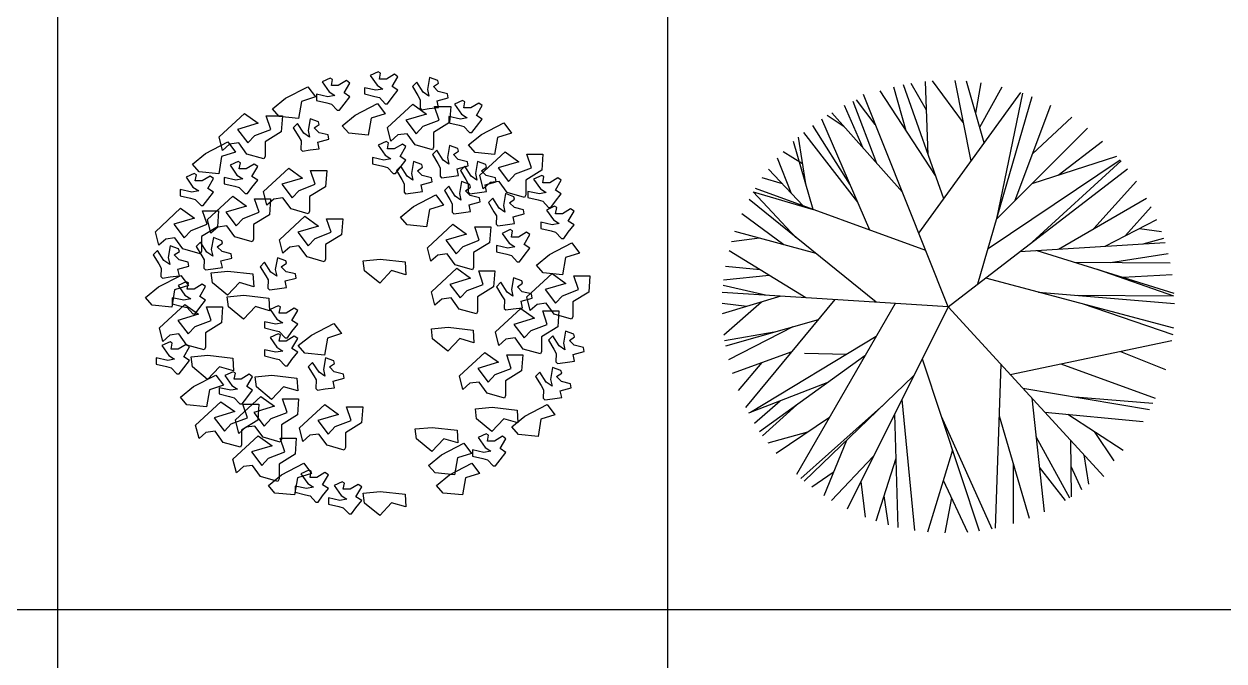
# Model space of a CAD drawing. Header units: millimetres. Extents: x -4017 to 59953, y -688 to 66564.
# Drawn here: x 28710 to 32919, y 18640 to 20873 of the extents above; entities that cross this region are included whole.
import ezdxf

# ---------------------------------------------------------------- set-up
doc = ezdxf.new("R2010")
doc.units = ezdxf.units.MM
doc.layers.add('www.cad-blocks.net', color=7, linetype='Continuous')

# ---------------------------------------------------------------- blocks, each defined once
blk = doc.blocks.new('A$C516926BB')
for p, q in [((31.2861, 38.5194), (31.2861, 0)), ((33.426, 38.5194), (33.426, 0)), ((0, 9.4442), (62.4121, 9.4442))]:
    blk.add_line(p, q)
blk = doc.blocks.new('A$C13DA369C')
for p, q in [((0.6477, 1.5332), (0.6194, 1.5202)), ((0.6194, 1.5202), (0.6436, 1.4857)), ((0.6557, 1.5289), (0.6477, 1.5332)), ((0.6516, 1.5073), (0.6557, 1.5289)), ((0.7042, 1.5246), (0.6759, 1.5073)), ((0.696, 1.4813), (0.7162, 1.516)), ((0.7162, 1.516), (0.7042, 1.5246)), ((0.8162, 1.5557), (0.788, 1.5427)), ((0.788, 1.5427), (0.8122, 1.5082)), ((0.8243, 1.5513), (0.8162, 1.5557)), ((0.8202, 1.5298), (0.8243, 1.5513)), ((0.8445, 1.5298), (0.8202, 1.5298)), ((0.8727, 1.5471), (0.8445, 1.5298)), ((0.8646, 1.5038), (0.8848, 1.5384)), ((0.8848, 1.5384), (0.8727, 1.5471)), ((0.951, 1.5194), (0.9357, 1.5041)), ((0.9733, 1.4847), (0.951, 1.5194)), ((0.9958, 1.5357), (0.9885, 1.4941)), ((1.025, 1.5249), (0.9958, 1.5357)), ((1.0095, 1.5037), (1.0276, 1.5161)), ((1.0276, 1.5161), (1.025, 1.5249)), ((0.4906, 1.4626), (0.5688, 1.503)), ((0.5688, 1.503), (0.5957, 1.4674)), ((0.6395, 1.4683), (0.5992, 1.4771)), ((0.5992, 1.4771), (0.5992, 1.4554)), ((0.6436, 1.4857), (0.6638, 1.4727)), ((0.6759, 1.5073), (0.6516, 1.5073)), ((0.7162, 1.4683), (0.696, 1.4813)), ((0.8081, 1.4908), (0.7678, 1.4995)), ((0.7678, 1.4995), (0.7678, 1.4779)), ((0.7678, 1.4779), (0.8041, 1.4693)), ((0.8323, 1.4952), (0.8081, 1.4908)), ((0.8122, 1.5082), (0.8323, 1.4952)), ((0.8848, 1.4908), (0.8646, 1.5038)), ((0.8646, 1.4649), (0.8848, 1.4908)), ((0.9357, 1.5041), (0.9553, 1.4723)), ((0.9936, 1.4707), (0.9733, 1.4847)), ((0.9885, 1.4941), (0.9936, 1.4707)), ((1.0266, 1.4866), (1.0095, 1.5037)), ((1.0588, 1.4788), (1.0266, 1.4866)), ((1.0612, 1.4642), (1.0588, 1.4788)), ((0.4448, 1.4254), (0.4906, 1.4626)), ((0.5467, 1.4518), (0.5364, 1.3916)), ((0.5957, 1.4674), (0.5467, 1.4518)), ((0.5992, 1.4554), (0.6355, 1.4468)), ((0.6355, 1.4468), (0.6516, 1.4424)), ((0.6638, 1.4727), (0.6395, 1.4683)), ((0.6516, 1.4424), (0.6718, 1.4208)), ((0.6799, 1.4208), (0.696, 1.4424)), ((0.696, 1.4424), (0.7162, 1.4683)), ((0.735, 1.404), (0.8133, 1.4443)), ((0.8041, 1.4693), (0.8202, 1.4649)), ((0.8133, 1.4443), (0.8402, 1.4088)), ((0.8202, 1.4649), (0.8404, 1.4433)), ((0.8404, 1.4433), (0.8485, 1.4433)), ((0.8485, 1.4433), (0.8646, 1.4649)), ((0.8485, 1.3601), (0.9373, 1.4422)), ((0.9373, 1.4422), (0.9856, 1.4076)), ((0.9553, 1.4723), (0.9636, 1.4578)), ((0.9636, 1.4578), (0.9626, 1.4283)), ((1.0139, 1.4336), (1.0704, 1.4336)), ((1.0301, 1.386), (1.0139, 1.4336)), ((1.0225, 1.454), (1.0612, 1.4642)), ((1.0275, 1.4305), (1.0225, 1.454)), ((1.0704, 1.4336), (1.0664, 1.3773)), ((1.1121, 1.4546), (1.0839, 1.4416)), ((1.0839, 1.4416), (1.1081, 1.4071)), ((1.1202, 1.4503), (1.1121, 1.4546)), ((1.1161, 1.4287), (1.1202, 1.4503)), ((1.1687, 1.446), (1.1404, 1.4287)), ((1.1605, 1.4027), (1.1807, 1.4374)), ((1.1807, 1.4374), (1.1687, 1.446)), ((0.2579, 1.3277), (0.3467, 1.4098)), ((0.3467, 1.4098), (0.3951, 1.3752)), ((0.4233, 1.4012), (0.4798, 1.4012)), ((0.4395, 1.3536), (0.4233, 1.4012)), ((0.468, 1.3986), (0.4448, 1.4254)), ((0.5364, 1.3916), (0.468, 1.3986)), ((0.4798, 1.4012), (0.4758, 1.3449)), ((0.5775, 1.391), (0.5702, 1.3494)), ((0.6067, 1.3802), (0.5775, 1.391)), ((0.6718, 1.4208), (0.6799, 1.4208)), ((0.6892, 1.3667), (0.735, 1.404)), ((0.7912, 1.3932), (0.7809, 1.333)), ((0.8402, 1.4088), (0.7912, 1.3932)), ((0.9856, 1.4076), (0.913, 1.386)), ((0.9626, 1.4283), (0.9682, 1.4226)), ((0.9682, 1.4226), (0.9949, 1.4265)), ((0.9949, 1.4265), (1.0275, 1.4305)), ((1.104, 1.3897), (1.0637, 1.3985)), ((1.0637, 1.3985), (1.0637, 1.3768)), ((1.1283, 1.3941), (1.104, 1.3897)), ((1.1081, 1.4071), (1.1283, 1.3941)), ((1.1404, 1.4287), (1.1161, 1.4287)), ((1.1807, 1.3897), (1.1605, 1.4027)), ((1.1605, 1.3638), (1.1807, 1.3897)), ((0.3951, 1.3752), (0.3224, 1.3536)), ((0.3224, 1.3536), (0.3587, 1.306)), ((0.383, 1.332), (0.4395, 1.3536)), ((0.5327, 1.3747), (0.5174, 1.3594)), ((0.5174, 1.3594), (0.537, 1.3276)), ((0.555, 1.34), (0.5327, 1.3747)), ((0.5702, 1.3494), (0.5753, 1.326)), ((0.5912, 1.359), (0.6093, 1.3714)), ((0.6083, 1.3419), (0.5912, 1.359)), ((0.6093, 1.3714), (0.6067, 1.3802)), ((0.7124, 1.34), (0.6892, 1.3667)), ((0.8606, 1.3125), (0.8485, 1.3601)), ((0.913, 1.386), (0.9493, 1.3384)), ((0.9493, 1.3384), (0.9736, 1.3644)), ((0.9736, 1.3644), (1.0301, 1.386)), ((1.0664, 1.3773), (1.0099, 1.3428)), ((1.0637, 1.3768), (1.1, 1.3682)), ((1.1, 1.3682), (1.1161, 1.3638)), ((1.1161, 1.3638), (1.1363, 1.3422)), ((1.1444, 1.3422), (1.1605, 1.3638)), ((1.1785, 1.3362), (1.2567, 1.3766)), ((1.2567, 1.3766), (1.2836, 1.341)), ((0.2106, 1.2692), (0.2889, 1.3096)), ((0.27, 1.2801), (0.2579, 1.3277)), ((0.2889, 1.3096), (0.3158, 1.274)), ((0.3265, 1.306), (0.2942, 1.3018)), ((0.3548, 1.2671), (0.3265, 1.306)), ((0.3587, 1.306), (0.383, 1.332)), ((0.4758, 1.3449), (0.4193, 1.3104)), ((0.4193, 1.3104), (0.4193, 1.2585)), ((0.537, 1.3276), (0.5453, 1.3131)), ((0.5453, 1.3131), (0.5443, 1.2836)), ((0.5753, 1.326), (0.555, 1.34)), ((0.6042, 1.3093), (0.6429, 1.3195)), ((0.6093, 1.2858), (0.6042, 1.3093)), ((0.6405, 1.3341), (0.6083, 1.3419)), ((0.6429, 1.3195), (0.6405, 1.3341)), ((0.7809, 1.333), (0.7124, 1.34)), ((0.8441, 1.3111), (0.8158, 1.2981)), ((0.8521, 1.3067), (0.8441, 1.3111)), ((0.848, 1.2852), (0.8521, 1.3067)), ((0.8848, 1.3342), (0.8606, 1.3125)), ((0.9171, 1.3384), (0.8848, 1.3342)), ((0.9454, 1.2995), (0.9171, 1.3384)), ((1.0099, 1.3428), (1.0099, 1.2909)), ((1.1327, 1.299), (1.1785, 1.3362)), ((1.1363, 1.3422), (1.1444, 1.3422)), ((1.2346, 1.3255), (1.2243, 1.2653)), ((1.2836, 1.341), (1.2346, 1.3255)), ((0.1648, 1.232), (0.2106, 1.2692)), ((0.3158, 1.274), (0.2667, 1.2585)), ((0.2942, 1.3018), (0.27, 1.2801)), ((0.4152, 1.2499), (0.3548, 1.2671)), ((0.5443, 1.2836), (0.55, 1.2779)), ((0.55, 1.2779), (0.5767, 1.2818)), ((0.5767, 1.2818), (0.6093, 1.2858)), ((0.8158, 1.2981), (0.84, 1.2635)), ((0.84, 1.2635), (0.8602, 1.2505)), ((0.8723, 1.2852), (0.848, 1.2852)), ((0.9006, 1.3024), (0.8723, 1.2852)), ((0.8924, 1.2592), (0.9126, 1.2938)), ((0.9126, 1.2938), (0.9006, 1.3024)), ((1.0058, 1.2823), (0.9454, 1.2995)), ((1.0099, 1.2909), (1.0058, 1.2823)), ((1.0212, 1.2808), (1.0059, 1.2655)), ((1.0059, 1.2655), (1.0255, 1.2337)), ((1.0435, 1.2461), (1.0212, 1.2808)), ((1.066, 1.297), (1.0587, 1.2555)), ((1.0952, 1.2862), (1.066, 1.297)), ((1.0797, 1.2651), (1.0978, 1.2774)), ((1.0968, 1.2479), (1.0797, 1.2651)), ((1.0978, 1.2774), (1.0952, 1.2862)), ((1.1559, 1.2722), (1.1327, 1.299)), ((1.2243, 1.2653), (1.1559, 1.2722)), ((1.1719, 1.1929), (1.2607, 1.2751)), ((1.2607, 1.2751), (1.309, 1.2404)), ((1.3373, 1.2664), (1.3938, 1.2664)), ((1.3535, 1.2188), (1.3373, 1.2664)), ((1.3938, 1.2664), (1.3898, 1.2102)), ((0.188, 1.2052), (0.1648, 1.232)), ((0.2667, 1.2585), (0.2564, 1.1983)), ((0.3246, 1.2409), (0.2964, 1.2279)), ((0.2964, 1.2279), (0.3206, 1.1933)), ((0.3327, 1.2365), (0.3246, 1.2409)), ((0.3286, 1.215), (0.3327, 1.2365)), ((0.3811, 1.2323), (0.3529, 1.215)), ((0.373, 1.189), (0.3932, 1.2236)), ((0.3932, 1.2236), (0.3811, 1.2323)), ((0.4193, 1.2585), (0.4152, 1.2499)), ((0.8359, 1.2462), (0.7956, 1.2549)), ((0.7956, 1.2549), (0.7956, 1.2333)), ((0.7956, 1.2333), (0.8319, 1.2246)), ((0.8319, 1.2246), (0.848, 1.2203)), ((0.8602, 1.2505), (0.8359, 1.2462)), ((0.8948, 1.2246), (0.8795, 1.2093)), ((0.9126, 1.2462), (0.8924, 1.2592)), ((0.8924, 1.2203), (0.9126, 1.2462)), ((0.9172, 1.1899), (0.8948, 1.2246)), ((0.9396, 1.2408), (0.9323, 1.1993)), ((0.9688, 1.2301), (0.9396, 1.2408)), ((0.9533, 1.2089), (0.9714, 1.2213)), ((0.9714, 1.2213), (0.9688, 1.2301)), ((1.0255, 1.2337), (1.0338, 1.2192)), ((1.0637, 1.232), (1.0435, 1.2461)), ((1.0587, 1.2555), (1.0637, 1.232)), ((1.0926, 1.2153), (1.1314, 1.2255)), ((1.129, 1.2402), (1.0968, 1.2479)), ((1.1195, 1.2246), (1.1042, 1.2093)), ((1.1418, 1.1899), (1.1195, 1.2246)), ((1.1314, 1.2255), (1.129, 1.2402)), ((1.1643, 1.2408), (1.1569, 1.1993)), ((1.1934, 1.2301), (1.1643, 1.2408)), ((1.1779, 1.2089), (1.196, 1.2213)), ((1.196, 1.2213), (1.1934, 1.2301)), ((1.309, 1.2404), (1.2364, 1.2188)), ((0.1702, 1.1988), (0.1419, 1.1858)), ((0.1419, 1.1858), (0.1661, 1.1512)), ((0.1783, 1.1944), (0.1702, 1.1988)), ((0.1742, 1.1729), (0.1783, 1.1944)), ((0.2564, 1.1983), (0.188, 1.2052)), ((0.2267, 1.1901), (0.1984, 1.1729)), ((0.2186, 1.1469), (0.2387, 1.1815)), ((0.2387, 1.1815), (0.2267, 1.1901)), ((0.3165, 1.176), (0.2762, 1.1847)), ((0.2762, 1.1847), (0.2762, 1.1631)), ((0.3407, 1.1803), (0.3165, 1.176)), ((0.3206, 1.1933), (0.3407, 1.1803)), ((0.3529, 1.215), (0.3286, 1.215)), ((0.3932, 1.176), (0.373, 1.189)), ((0.4133, 1.1354), (0.5021, 1.2176)), ((0.5504, 1.183), (0.4778, 1.1614)), ((0.5021, 1.2176), (0.5504, 1.183)), ((0.5949, 1.1614), (0.5787, 1.209)), ((0.5787, 1.209), (0.6352, 1.209)), ((0.6352, 1.209), (0.6312, 1.1527)), ((0.848, 1.2203), (0.8682, 1.1986)), ((0.8682, 1.1986), (0.8763, 1.1986)), ((0.8763, 1.1986), (0.8924, 1.2203)), ((0.8795, 1.2093), (0.8991, 1.1775)), ((0.9374, 1.1759), (0.9172, 1.1899)), ((0.9323, 1.1993), (0.9374, 1.1759)), ((0.9705, 1.1918), (0.9533, 1.2089)), ((1.0027, 1.184), (0.9705, 1.1918)), ((1.0051, 1.1694), (1.0027, 1.184)), ((1.0338, 1.2192), (1.0327, 1.1896)), ((1.0327, 1.1896), (1.0384, 1.1839)), ((1.0384, 1.1839), (1.0651, 1.1878)), ((1.0651, 1.1878), (1.0977, 1.1919)), ((1.0977, 1.1919), (1.0926, 1.2153)), ((1.1042, 1.2093), (1.1237, 1.1775)), ((1.162, 1.1759), (1.1418, 1.1899)), ((1.1569, 1.1993), (1.162, 1.1759)), ((1.184, 1.1454), (1.1719, 1.1929)), ((1.1951, 1.1918), (1.1779, 1.2089)), ((1.2273, 1.184), (1.1951, 1.1918)), ((1.2297, 1.1694), (1.2273, 1.184)), ((1.2364, 1.2188), (1.2727, 1.1713)), ((1.2727, 1.1713), (1.297, 1.1973)), ((1.297, 1.1973), (1.3535, 1.2188)), ((1.3898, 1.2102), (1.3333, 1.1756)), ((1.3893, 1.1926), (1.3611, 1.1796)), ((1.3611, 1.1796), (1.3853, 1.1451)), ((1.3974, 1.1882), (1.3893, 1.1926)), ((1.3933, 1.1667), (1.3974, 1.1882)), ((1.4458, 1.184), (1.4176, 1.1667)), ((1.4579, 1.1753), (1.4458, 1.184)), ((0.1218, 1.1426), (0.1218, 1.121)), ((0.1621, 1.1339), (0.1218, 1.1426)), ((0.1863, 1.1382), (0.1621, 1.1339)), ((0.1661, 1.1512), (0.1863, 1.1382)), ((0.1984, 1.1729), (0.1742, 1.1729)), ((0.2387, 1.1339), (0.2186, 1.1469)), ((0.2762, 1.1631), (0.3125, 1.1544)), ((0.3125, 1.1544), (0.3286, 1.1501)), ((0.3286, 1.1501), (0.3488, 1.1284)), ((0.3569, 1.1284), (0.373, 1.1501)), ((0.373, 1.1501), (0.3932, 1.176)), ((0.4778, 1.1614), (0.5141, 1.1138)), ((0.5141, 1.1138), (0.5384, 1.1398)), ((0.5384, 1.1398), (0.5949, 1.1614)), ((0.6312, 1.1527), (0.5747, 1.1182)), ((0.8991, 1.1775), (0.9074, 1.163)), ((0.9074, 1.163), (0.9064, 1.1335)), ((0.9663, 1.1592), (1.0051, 1.1694)), ((0.9714, 1.1357), (0.9663, 1.1592)), ((1.0633, 1.1544), (1.048, 1.1391)), ((1.048, 1.1391), (1.0676, 1.1073)), ((1.0856, 1.1197), (1.0633, 1.1544)), ((1.1081, 1.1707), (1.1008, 1.1291)), ((1.1373, 1.1599), (1.1081, 1.1707)), ((1.1218, 1.1387), (1.1399, 1.1511)), ((1.1389, 1.1216), (1.1218, 1.1387)), ((1.1237, 1.1775), (1.132, 1.163)), ((1.132, 1.163), (1.131, 1.1335)), ((1.1399, 1.1511), (1.1373, 1.1599)), ((1.2082, 1.167), (1.184, 1.1454)), ((1.1909, 1.1592), (1.2297, 1.1694)), ((1.196, 1.1357), (1.1909, 1.1592)), ((1.2405, 1.1713), (1.2082, 1.167)), ((1.2688, 1.1324), (1.2405, 1.1713)), ((1.3333, 1.1756), (1.3333, 1.1237)), ((1.3853, 1.1451), (1.4055, 1.1321)), ((1.4176, 1.1667), (1.3933, 1.1667)), ((1.4377, 1.1407), (1.4579, 1.1753)), ((1.4579, 1.1277), (1.4377, 1.1407)), ((0.1218, 1.121), (0.1581, 1.1123)), ((0.1581, 1.1123), (0.1742, 1.108)), ((0.1742, 1.108), (0.1944, 1.0863)), ((0.2024, 1.0863), (0.2186, 1.108)), ((0.2167, 1.0372), (0.3056, 1.1193)), ((0.2186, 1.108), (0.2387, 1.1339)), ((0.3056, 1.1193), (0.3539, 1.0847)), ((0.3488, 1.1284), (0.3569, 1.1284)), ((0.3822, 1.1107), (0.4387, 1.1107)), ((0.3984, 1.0631), (0.3822, 1.1107)), ((0.4254, 1.0879), (0.4133, 1.1354)), ((0.4496, 1.1095), (0.4254, 1.0879)), ((0.4387, 1.1107), (0.4347, 1.0544)), ((0.4819, 1.1138), (0.4496, 1.1095)), ((0.5102, 1.0749), (0.4819, 1.1138)), ((0.5747, 1.1182), (0.5747, 1.0663)), ((0.9064, 1.1335), (0.9121, 1.1278)), ((0.9121, 1.1278), (0.9388, 1.1317)), ((0.9388, 1.1317), (0.9714, 1.1357)), ((0.9398, 1.0835), (1.018, 1.1239)), ((1.018, 1.1239), (1.045, 1.0883)), ((1.0676, 1.1073), (1.0759, 1.0928)), ((1.1059, 1.1057), (1.0856, 1.1197)), ((1.1008, 1.1291), (1.1059, 1.1057)), ((1.131, 1.1335), (1.1367, 1.1278)), ((1.1348, 1.089), (1.1735, 1.0992)), ((1.1367, 1.1278), (1.1634, 1.1317)), ((1.1711, 1.1138), (1.1389, 1.1216)), ((1.1634, 1.1317), (1.196, 1.1357)), ((1.1735, 1.0992), (1.1711, 1.1138)), ((1.2177, 1.1123), (1.2024, 1.097)), ((1.2024, 1.097), (1.222, 1.0652)), ((1.24, 1.0776), (1.2177, 1.1123)), ((1.2625, 1.1285), (1.2552, 1.087)), ((1.2917, 1.1178), (1.2625, 1.1285)), ((1.3292, 1.1151), (1.2688, 1.1324)), ((1.2762, 1.0966), (1.2943, 1.109)), ((1.2934, 1.0795), (1.2762, 1.0966)), ((1.2943, 1.109), (1.2917, 1.1178)), ((1.3333, 1.1237), (1.3292, 1.1151)), ((1.3812, 1.1277), (1.3409, 1.1364)), ((1.3409, 1.1364), (1.3409, 1.1148)), ((1.3409, 1.1148), (1.3772, 1.1062)), ((1.3772, 1.1062), (1.3933, 1.1018)), ((1.4055, 1.1321), (1.3812, 1.1277)), ((1.3933, 1.1018), (1.4135, 1.0802)), ((1.4216, 1.0802), (1.4377, 1.1018)), ((1.4377, 1.1018), (1.4579, 1.1277)), ((0.0342, 0.9951), (0.123, 1.0772)), ((0.123, 1.0772), (0.1714, 1.0426)), ((0.1944, 1.0863), (0.2024, 1.0863)), ((0.1996, 1.0686), (0.2562, 1.0686)), ((0.2159, 1.021), (0.1996, 1.0686)), ((0.2562, 1.0686), (0.2522, 1.0123)), ((0.3539, 1.0847), (0.2813, 1.0631)), ((0.2813, 1.0631), (0.3176, 1.0155)), ((0.3419, 1.0415), (0.3984, 1.0631)), ((0.4347, 1.0544), (0.3782, 1.0199)), ((0.5706, 1.0576), (0.5102, 1.0749)), ((0.5747, 1.0663), (0.5706, 1.0576)), ((0.894, 1.0463), (0.9398, 1.0835)), ((0.9959, 1.0728), (0.9856, 1.0126)), ((1.045, 1.0883), (0.9959, 1.0728)), ((1.0759, 1.0928), (1.0749, 1.0633)), ((1.0749, 1.0633), (1.0806, 1.0576)), ((1.0806, 1.0576), (1.1073, 1.0615)), ((1.1073, 1.0615), (1.1398, 1.0655)), ((1.1398, 1.0655), (1.1348, 1.089)), ((1.222, 1.0652), (1.2303, 1.0507)), ((1.2603, 1.0635), (1.24, 1.0776)), ((1.2552, 1.087), (1.2603, 1.0635)), ((1.2892, 1.0469), (1.328, 1.0571)), ((1.3255, 1.0717), (1.2934, 1.0795)), ((1.328, 1.0571), (1.3255, 1.0717)), ((1.4343, 1.084), (1.406, 1.071)), ((1.406, 1.071), (1.4302, 1.0365)), ((1.4135, 1.0802), (1.4216, 1.0802)), ((1.4424, 1.0797), (1.4343, 1.084)), ((1.4383, 1.0581), (1.4424, 1.0797)), ((1.4625, 1.0581), (1.4383, 1.0581)), ((1.4908, 1.0754), (1.4625, 1.0581)), ((1.4826, 1.0321), (1.5028, 1.0668)), ((1.5028, 1.0668), (1.4908, 1.0754)), ((0.1714, 1.0426), (0.0988, 1.021)), ((0.0988, 1.021), (0.1351, 0.9734)), ((0.1594, 0.9994), (0.2159, 1.021)), ((0.2522, 1.0123), (0.1957, 0.9778)), ((0.2289, 0.9896), (0.2167, 1.0372)), ((0.253, 1.0113), (0.2289, 0.9896)), ((0.2854, 1.0155), (0.253, 1.0113)), ((0.3136, 0.9766), (0.2854, 1.0155)), ((0.3176, 1.0155), (0.3419, 1.0415)), ((0.3782, 1.0199), (0.3782, 0.968)), ((0.4694, 0.967), (0.5582, 1.0492)), ((0.6066, 1.0145), (0.534, 0.9929)), ((0.5582, 1.0492), (0.6066, 1.0145)), ((0.6349, 1.0405), (0.6914, 1.0405)), ((0.6511, 0.9929), (0.6349, 1.0405)), ((0.6914, 1.0405), (0.6874, 0.9843)), ((0.9172, 1.0195), (0.894, 1.0463)), ((0.9856, 1.0126), (0.9172, 1.0195)), ((0.9889, 0.9389), (1.0777, 1.0211)), ((1.0777, 1.0211), (1.126, 0.9864)), ((1.1543, 1.0124), (1.2108, 1.0124)), ((1.1705, 0.9648), (1.1543, 1.0124)), ((1.2108, 1.0124), (1.2068, 0.9562)), ((1.2303, 1.0507), (1.2293, 1.0211)), ((1.2293, 1.0211), (1.235, 1.0155)), ((1.235, 1.0155), (1.2617, 1.0194)), ((1.2617, 1.0194), (1.2943, 1.0234)), ((1.2943, 1.0234), (1.2892, 1.0469)), ((1.4261, 1.0191), (1.3859, 1.0279)), ((1.3859, 1.0279), (1.3859, 1.0062)), ((1.4504, 1.0235), (1.4261, 1.0191)), ((1.4302, 1.0365), (1.4504, 1.0235)), ((1.5028, 1.0191), (1.4826, 1.0321)), ((1.4826, 0.9932), (1.5028, 1.0191)), ((0.0464, 0.9475), (0.0342, 0.9951)), ((0.0705, 0.9692), (0.0464, 0.9475)), ((0.1029, 0.9734), (0.0705, 0.9692)), ((0.1311, 0.9345), (0.1029, 0.9734)), ((0.1351, 0.9734), (0.1594, 0.9994)), ((0.1957, 0.9778), (0.1957, 0.9259)), ((0.2377, 0.9741), (0.2304, 0.9326)), ((0.2669, 0.9633), (0.2377, 0.9741)), ((0.3741, 0.9594), (0.3136, 0.9766)), ((0.534, 0.9929), (0.5703, 0.9453)), ((0.5703, 0.9453), (0.5946, 0.9713)), ((0.5946, 0.9713), (0.6511, 0.9929)), ((0.6874, 0.9843), (0.6309, 0.9497)), ((1.126, 0.9864), (1.0534, 0.9648)), ((1.2793, 1.0022), (1.251, 0.9892)), ((1.251, 0.9892), (1.2752, 0.9547)), ((1.2873, 0.9979), (1.2793, 1.0022)), ((1.2832, 0.9763), (1.2873, 0.9979)), ((1.3075, 0.9763), (1.2832, 0.9763)), ((1.3358, 0.9936), (1.3075, 0.9763)), ((1.3276, 0.9503), (1.3478, 0.985)), ((1.3478, 0.985), (1.3358, 0.9936)), ((1.3859, 1.0062), (1.4222, 0.9976)), ((1.4222, 0.9976), (1.4383, 0.9932)), ((1.4383, 0.9932), (1.4585, 0.9716)), ((1.4585, 0.9716), (1.4665, 0.9716)), ((1.4665, 0.9716), (1.4826, 0.9932)), ((0.042, 0.9292), (0.0267, 0.9139)), ((0.0643, 0.8946), (0.042, 0.9292)), ((0.0868, 0.9455), (0.0795, 0.904)), ((0.116, 0.9347), (0.0868, 0.9455)), ((0.1186, 0.9259), (0.116, 0.9347)), ((0.1916, 0.9173), (0.1311, 0.9345)), ((0.1929, 0.9579), (0.1776, 0.9426)), ((0.1776, 0.9426), (0.1972, 0.9108)), ((0.2152, 0.9232), (0.1929, 0.9579)), ((0.2304, 0.9326), (0.2355, 0.9091)), ((0.2514, 0.9422), (0.2695, 0.9545)), ((0.2685, 0.925), (0.2514, 0.9422)), ((0.2695, 0.9545), (0.2669, 0.9633)), ((0.3782, 0.968), (0.3741, 0.9594)), ((0.4816, 0.9194), (0.4694, 0.967)), ((0.5057, 0.9411), (0.4816, 0.9194)), ((0.5381, 0.9453), (0.5057, 0.9411)), ((0.5663, 0.9064), (0.5381, 0.9453)), ((0.6309, 0.9497), (0.6309, 0.8978)), ((1.001, 0.8914), (0.9889, 0.9389)), ((1.0534, 0.9648), (1.0897, 0.9173)), ((1.0897, 0.9173), (1.114, 0.9433)), ((1.114, 0.9433), (1.1705, 0.9648)), ((1.2068, 0.9562), (1.1503, 0.9216)), ((1.2308, 0.9461), (1.2308, 0.9244)), ((1.2711, 0.9373), (1.2308, 0.9461)), ((1.2954, 0.9417), (1.2711, 0.9373)), ((1.2752, 0.9547), (1.2954, 0.9417)), ((1.3478, 0.9373), (1.3276, 0.9503)), ((1.3276, 0.9114), (1.3478, 0.9373)), ((1.4171, 0.9151), (1.4954, 0.9554)), ((1.4954, 0.9554), (1.5223, 0.9199)), ((0.0267, 0.9139), (0.0463, 0.8822)), ((0.0846, 0.8805), (0.0643, 0.8946)), ((0.0795, 0.904), (0.0846, 0.8805)), ((0.1005, 0.9136), (0.1186, 0.9259)), ((0.1176, 0.8964), (0.1005, 0.9136)), ((0.1498, 0.8887), (0.1176, 0.8964)), ((0.1522, 0.874), (0.1498, 0.8887)), ((0.1957, 0.9259), (0.1916, 0.9173)), ((0.1972, 0.9108), (0.2055, 0.8963)), ((0.2055, 0.8963), (0.2045, 0.8667)), ((0.2355, 0.9091), (0.2152, 0.9232)), ((0.2644, 0.8924), (0.3031, 0.9026)), ((0.2694, 0.869), (0.2644, 0.8924)), ((0.3007, 0.9173), (0.2685, 0.925)), ((0.3031, 0.9026), (0.3007, 0.9173)), ((0.4175, 0.8877), (0.4022, 0.8724)), ((0.4398, 0.853), (0.4175, 0.8877)), ((0.4623, 0.9039), (0.455, 0.8624)), ((0.4915, 0.8931), (0.4623, 0.9039)), ((0.476, 0.872), (0.4941, 0.8843)), ((0.4941, 0.8843), (0.4915, 0.8931)), ((0.6268, 0.8892), (0.5663, 0.9064)), ((0.6309, 0.8978), (0.6268, 0.8892)), ((0.7636, 0.8931), (0.8223, 0.8987)), ((0.768, 0.858), (0.7636, 0.8931)), ((0.8223, 0.8987), (0.9099, 0.8889)), ((0.9099, 0.8889), (0.9125, 0.8443)), ((1.0252, 0.913), (1.001, 0.8914)), ((1.0575, 0.9173), (1.0252, 0.913)), ((1.0857, 0.8784), (1.0575, 0.9173)), ((1.1503, 0.9216), (1.1503, 0.8697)), ((1.2308, 0.9244), (1.2671, 0.9158)), ((1.2671, 0.9158), (1.2832, 0.9114)), ((1.2832, 0.9114), (1.3034, 0.8898)), ((1.3034, 0.8898), (1.3115, 0.8898)), ((1.3115, 0.8898), (1.3276, 0.9114)), ((1.3713, 0.8778), (1.4171, 0.9151)), ((1.4732, 0.9043), (1.4629, 0.8441)), ((1.5223, 0.9199), (1.4732, 0.9043)), ((0.0463, 0.8822), (0.0546, 0.8677)), ((0.0546, 0.8677), (0.0536, 0.8381)), ((0.1135, 0.8638), (0.1522, 0.874)), ((0.1186, 0.8404), (0.1135, 0.8638)), ((0.2045, 0.8667), (0.2102, 0.861)), ((0.2102, 0.861), (0.2369, 0.8649)), ((0.2301, 0.851), (0.2889, 0.8566)), ((0.2346, 0.8158), (0.2301, 0.851)), ((0.2369, 0.8649), (0.2694, 0.869)), ((0.2889, 0.8566), (0.3764, 0.8468)), ((0.3764, 0.8468), (0.3791, 0.8022)), ((0.4022, 0.8724), (0.4218, 0.8406)), ((0.4601, 0.8389), (0.4398, 0.853)), ((0.455, 0.8624), (0.4601, 0.8389)), ((0.4931, 0.8548), (0.476, 0.872)), ((0.5253, 0.8471), (0.4931, 0.8548)), ((0.5277, 0.8325), (0.5253, 0.8471)), ((0.8211, 0.8142), (0.768, 0.858)), ((0.8631, 0.8586), (0.8211, 0.8142)), ((0.9125, 0.8443), (0.8631, 0.8586)), ((1.0029, 0.7845), (1.0917, 0.8666)), ((1.1462, 0.8611), (1.0857, 0.8784)), ((1.0917, 0.8666), (1.1401, 0.832)), ((1.1503, 0.8697), (1.1462, 0.8611)), ((1.1683, 0.858), (1.2248, 0.858)), ((1.1845, 0.8104), (1.1683, 0.858)), ((1.2248, 0.858), (1.2208, 0.8017)), ((1.3367, 0.7662), (1.4255, 0.8483)), ((1.3945, 0.8511), (1.3713, 0.8778)), ((1.4629, 0.8441), (1.3945, 0.8511)), ((1.4255, 0.8483), (1.4739, 0.8137)), ((0, 0.7641), (0.0458, 0.8013)), ((0.0458, 0.8013), (0.124, 0.8417)), ((0.0536, 0.8381), (0.0593, 0.8324)), ((0.0593, 0.8324), (0.086, 0.8363)), ((0.086, 0.8363), (0.1186, 0.8404)), ((0.151, 0.8061), (0.1019, 0.7906)), ((0.1421, 0.8197), (0.1139, 0.8067)), ((0.1139, 0.8067), (0.138, 0.7722)), ((0.124, 0.8417), (0.151, 0.8061)), ((0.1502, 0.8154), (0.1421, 0.8197)), ((0.1461, 0.7938), (0.1502, 0.8154)), ((0.1986, 0.8111), (0.1704, 0.7938)), ((0.1905, 0.7678), (0.2107, 0.8025)), ((0.2107, 0.8025), (0.1986, 0.8111)), ((0.2877, 0.7721), (0.2346, 0.8158)), ((0.3296, 0.8165), (0.2877, 0.7721)), ((0.3791, 0.8022), (0.3296, 0.8165)), ((0.4218, 0.8406), (0.4301, 0.8261)), ((0.4301, 0.8261), (0.4291, 0.7965)), ((0.489, 0.8222), (0.5277, 0.8325)), ((0.4941, 0.7988), (0.489, 0.8222)), ((1.1401, 0.832), (1.0675, 0.8104)), ((1.0675, 0.8104), (1.1038, 0.7628)), ((1.128, 0.7888), (1.1845, 0.8104)), ((1.2208, 0.8017), (1.1643, 0.7672)), ((1.2458, 0.8175), (1.2305, 0.8022)), ((1.2305, 0.8022), (1.2501, 0.7704)), ((1.2681, 0.7828), (1.2458, 0.8175)), ((1.2906, 0.8337), (1.2833, 0.7922)), ((1.3198, 0.8229), (1.2906, 0.8337)), ((1.3043, 0.8018), (1.3224, 0.8142)), ((1.3214, 0.7846), (1.3043, 0.8018)), ((1.3224, 0.8142), (1.3198, 0.8229)), ((1.4739, 0.8137), (1.4012, 0.7921)), ((1.5183, 0.7921), (1.5021, 0.8397)), ((1.5021, 0.8397), (1.5586, 0.8397)), ((1.5586, 0.8397), (1.5546, 0.7834)), ((0.0232, 0.7373), (0, 0.7641)), ((0.1019, 0.7906), (0.0916, 0.7304)), ((0.134, 0.7548), (0.0937, 0.7636)), ((0.0937, 0.7636), (0.0937, 0.7419)), ((0.1582, 0.7592), (0.134, 0.7548)), ((0.138, 0.7722), (0.1582, 0.7592)), ((0.1704, 0.7938), (0.1461, 0.7938)), ((0.2107, 0.7548), (0.1905, 0.7678)), ((0.2863, 0.7668), (0.345, 0.7723)), ((0.2907, 0.7316), (0.2863, 0.7668)), ((0.345, 0.7723), (0.4325, 0.7625)), ((0.4291, 0.7965), (0.4348, 0.7908)), ((0.4325, 0.7625), (0.4352, 0.718)), ((0.4348, 0.7908), (0.4615, 0.7947)), ((0.4615, 0.7947), (0.4941, 0.7988)), ((1.015, 0.7369), (1.0029, 0.7845)), ((1.0392, 0.7586), (1.015, 0.7369)), ((1.0715, 0.7628), (1.0392, 0.7586)), ((1.0998, 0.7239), (1.0715, 0.7628)), ((1.1038, 0.7628), (1.128, 0.7888)), ((1.1643, 0.7672), (1.1643, 0.7153)), ((1.2501, 0.7704), (1.2584, 0.7559)), ((1.2884, 0.7687), (1.2681, 0.7828)), ((1.2833, 0.7922), (1.2884, 0.7687)), ((1.3173, 0.752), (1.356, 0.7623)), ((1.3536, 0.7769), (1.3214, 0.7846)), ((1.3488, 0.7186), (1.3367, 0.7662)), ((1.356, 0.7623), (1.3536, 0.7769)), ((1.4012, 0.7921), (1.4376, 0.7445)), ((1.4376, 0.7445), (1.4618, 0.7705)), ((1.4618, 0.7705), (1.5183, 0.7921)), ((1.5546, 0.7834), (1.4981, 0.7489)), ((0.0916, 0.7304), (0.0232, 0.7373)), ((0.0483, 0.6581), (0.1371, 0.7403)), ((0.0937, 0.7419), (0.13, 0.7333)), ((0.13, 0.7333), (0.1461, 0.7289)), ((0.1371, 0.7403), (0.1854, 0.7057)), ((0.1461, 0.7289), (0.1663, 0.7073)), ((0.1744, 0.7073), (0.1905, 0.7289)), ((0.1905, 0.7289), (0.2107, 0.7548)), ((0.2137, 0.7317), (0.2702, 0.7317)), ((0.2299, 0.684), (0.2137, 0.7317)), ((0.2702, 0.7317), (0.2662, 0.6754)), ((0.3438, 0.6879), (0.2907, 0.7316)), ((0.3858, 0.7323), (0.3438, 0.6879)), ((0.4352, 0.718), (0.3858, 0.7323)), ((0.465, 0.7355), (0.4368, 0.7225)), ((0.4368, 0.7225), (0.4609, 0.688)), ((0.4731, 0.7311), (0.465, 0.7355)), ((0.469, 0.7096), (0.4731, 0.7311)), ((0.5215, 0.7269), (0.4933, 0.7096)), ((0.5134, 0.6836), (0.5336, 0.7182)), ((0.5336, 0.7182), (0.5215, 0.7269)), ((1.1603, 0.7067), (1.0998, 0.7239)), ((1.2275, 0.6441), (1.3163, 0.7263)), ((1.2584, 0.7559), (1.2574, 0.7263)), ((1.2574, 0.7263), (1.2631, 0.7206)), ((1.2631, 0.7206), (1.2898, 0.7245)), ((1.2898, 0.7245), (1.3224, 0.7286)), ((1.3163, 0.7263), (1.3647, 0.6916)), ((1.3224, 0.7286), (1.3173, 0.752)), ((1.373, 0.7403), (1.3488, 0.7186)), ((1.4053, 0.7445), (1.373, 0.7403)), ((1.3929, 0.7176), (1.4494, 0.7176)), ((1.4091, 0.67), (1.3929, 0.7176)), ((1.4336, 0.7056), (1.4053, 0.7445)), ((1.4494, 0.7176), (1.4455, 0.6614)), ((1.4981, 0.7489), (1.4981, 0.697)), ((0.1854, 0.7057), (0.1128, 0.684)), ((0.1128, 0.684), (0.1491, 0.6365)), ((0.1663, 0.7073), (0.1744, 0.7073)), ((0.1734, 0.6625), (0.2299, 0.684)), ((0.2662, 0.6754), (0.2097, 0.6409)), ((0.4569, 0.6706), (0.4166, 0.6793)), ((0.4166, 0.6793), (0.4166, 0.6577)), ((0.4811, 0.675), (0.4569, 0.6706)), ((0.4609, 0.688), (0.4811, 0.675)), ((0.4933, 0.7096), (0.469, 0.7096)), ((0.5336, 0.6706), (0.5134, 0.6836)), ((1.1643, 0.7153), (1.1603, 0.7067)), ((1.3647, 0.6916), (1.2921, 0.67)), ((1.4941, 0.6884), (1.4336, 0.7056)), ((1.4981, 0.697), (1.4941, 0.6884)), ((0.0604, 0.6106), (0.0483, 0.6581)), ((0.0846, 0.6322), (0.0604, 0.6106)), ((0.1169, 0.6365), (0.0846, 0.6322)), ((0.1451, 0.5976), (0.1169, 0.6365)), ((0.1491, 0.6365), (0.1734, 0.6625)), ((0.2097, 0.6409), (0.2097, 0.589)), ((0.4166, 0.6577), (0.4529, 0.6491)), ((0.465, 0.6372), (0.4368, 0.6242)), ((0.4529, 0.6491), (0.469, 0.6447)), ((0.4731, 0.6329), (0.465, 0.6372)), ((0.469, 0.6447), (0.4892, 0.6231)), ((0.469, 0.6113), (0.4731, 0.6329)), ((0.4972, 0.6231), (0.5134, 0.6447)), ((0.5134, 0.6447), (0.5336, 0.6706)), ((0.5357, 0.5956), (0.5814, 0.6328)), ((0.5814, 0.6328), (0.6597, 0.6732)), ((0.6866, 0.6376), (0.6376, 0.6221)), ((0.6597, 0.6732), (0.6866, 0.6376)), ((1.0023, 0.6545), (1.061, 0.66)), ((1.0067, 0.6193), (1.0023, 0.6545)), ((1.061, 0.66), (1.1485, 0.6502)), ((1.1485, 0.6502), (1.1512, 0.6057)), ((1.2396, 0.5966), (1.2275, 0.6441)), ((1.2921, 0.67), (1.3284, 0.6225)), ((1.3284, 0.6225), (1.3526, 0.6485)), ((1.3526, 0.6485), (1.4091, 0.67)), ((1.4455, 0.6614), (1.389, 0.6268)), ((1.4728, 0.646), (1.4654, 0.6045)), ((1.5019, 0.6352), (1.4728, 0.646)), ((1.5046, 0.6265), (1.5019, 0.6352)), ((0.0858, 0.6086), (0.0575, 0.5956)), ((0.0575, 0.5956), (0.0817, 0.5611)), ((0.0938, 0.6043), (0.0858, 0.6086)), ((0.0898, 0.5827), (0.0938, 0.6043)), ((0.1423, 0.6), (0.114, 0.5827)), ((0.1341, 0.5567), (0.1543, 0.5914)), ((0.1543, 0.5914), (0.1423, 0.6)), ((0.2056, 0.5803), (0.1451, 0.5976)), ((0.4368, 0.6242), (0.4609, 0.5897)), ((0.4609, 0.5897), (0.4811, 0.5767)), ((0.4933, 0.6113), (0.469, 0.6113)), ((0.4892, 0.6231), (0.4972, 0.6231)), ((0.5215, 0.6286), (0.4933, 0.6113)), ((0.5134, 0.5853), (0.5336, 0.62)), ((0.5336, 0.62), (0.5215, 0.6286)), ((0.5589, 0.5688), (0.5357, 0.5956)), ((0.6376, 0.6221), (0.6273, 0.5619)), ((1.0598, 0.5756), (1.0067, 0.6193)), ((1.1018, 0.62), (1.0598, 0.5756)), ((1.1512, 0.6057), (1.1018, 0.62)), ((1.2638, 0.6182), (1.2396, 0.5966)), ((1.2961, 0.6225), (1.2638, 0.6182)), ((1.3244, 0.5836), (1.2961, 0.6225)), ((1.389, 0.6268), (1.389, 0.5749)), ((1.428, 0.6298), (1.4127, 0.6145)), ((1.4127, 0.6145), (1.4322, 0.5827)), ((1.4503, 0.5951), (1.428, 0.6298)), ((1.4705, 0.581), (1.4503, 0.5951)), ((1.4654, 0.6045), (1.4705, 0.581)), ((1.4864, 0.6141), (1.5046, 0.6265)), ((1.5036, 0.597), (1.4864, 0.6141)), ((1.5358, 0.5892), (1.5036, 0.597)), ((0.0373, 0.5525), (0.0373, 0.5308)), ((0.0776, 0.5437), (0.0373, 0.5525)), ((0.1019, 0.5481), (0.0776, 0.5437)), ((0.0817, 0.5611), (0.1019, 0.5481)), ((0.114, 0.5827), (0.0898, 0.5827)), ((0.1543, 0.5437), (0.1341, 0.5567)), ((0.1599, 0.5562), (0.2187, 0.5618)), ((0.1644, 0.521), (0.1599, 0.5562)), ((0.2097, 0.589), (0.2056, 0.5803)), ((0.2187, 0.5618), (0.3062, 0.5519)), ((0.3062, 0.5519), (0.3089, 0.5074)), ((0.4569, 0.5723), (0.4166, 0.581)), ((0.4166, 0.581), (0.4166, 0.5594)), ((0.4166, 0.5594), (0.4529, 0.5508)), ((0.4529, 0.5508), (0.469, 0.5464)), ((0.4811, 0.5767), (0.4569, 0.5723)), ((0.5336, 0.5723), (0.5134, 0.5853)), ((0.5134, 0.5464), (0.5336, 0.5723)), ((0.6273, 0.5619), (0.5589, 0.5688)), ((0.6308, 0.5529), (0.6235, 0.5114)), ((0.66, 0.5422), (0.6308, 0.5529)), ((1.1012, 0.4897), (1.19, 0.5718)), ((1.19, 0.5718), (1.2383, 0.5372)), ((1.2828, 0.5156), (1.2666, 0.5632)), ((1.2666, 0.5632), (1.3231, 0.5632)), ((1.3231, 0.5632), (1.3191, 0.5069)), ((1.3849, 0.5663), (1.3244, 0.5836)), ((1.389, 0.5749), (1.3849, 0.5663)), ((1.4322, 0.5827), (1.4406, 0.5682)), ((1.4406, 0.5682), (1.4395, 0.5386)), ((1.4994, 0.5644), (1.5382, 0.5746)), ((1.5045, 0.5409), (1.4994, 0.5644)), ((1.5382, 0.5746), (1.5358, 0.5892)), ((0.0373, 0.5308), (0.0737, 0.5222)), ((0.0737, 0.5222), (0.0898, 0.5178)), ((0.0898, 0.5178), (0.11, 0.4962)), ((0.118, 0.4962), (0.1341, 0.5178)), ((0.1341, 0.5178), (0.1543, 0.5437)), ((0.2175, 0.4773), (0.1644, 0.521)), ((0.2594, 0.5217), (0.2175, 0.4773)), ((0.3089, 0.5074), (0.2594, 0.5217)), ((0.469, 0.5464), (0.4892, 0.5248)), ((0.4892, 0.5248), (0.4972, 0.5248)), ((0.4972, 0.5248), (0.5134, 0.5464)), ((0.586, 0.5367), (0.5707, 0.5214)), ((0.5707, 0.5214), (0.5903, 0.4896)), ((0.6083, 0.502), (0.586, 0.5367)), ((0.6235, 0.5114), (0.6285, 0.488)), ((0.6445, 0.521), (0.6626, 0.5334)), ((0.6616, 0.5039), (0.6445, 0.521)), ((0.6626, 0.5334), (0.66, 0.5422)), ((1.2383, 0.5372), (1.1657, 0.5156)), ((1.1657, 0.5156), (1.202, 0.468)), ((1.2263, 0.494), (1.2828, 0.5156)), ((1.3191, 0.5069), (1.2626, 0.4724)), ((1.4278, 0.5188), (1.4205, 0.4772)), ((1.457, 0.508), (1.4278, 0.5188)), ((1.4395, 0.5386), (1.4452, 0.5329)), ((1.4452, 0.5329), (1.4719, 0.5368)), ((1.4596, 0.4992), (1.457, 0.508)), ((1.4719, 0.5368), (1.5045, 0.5409)), ((0.11, 0.4962), (0.118, 0.4962)), ((0.1677, 0.4518), (0.2459, 0.4922)), ((0.2459, 0.4922), (0.2729, 0.4566)), ((0.3068, 0.5038), (0.2785, 0.4908)), ((0.2785, 0.4908), (0.3027, 0.4563)), ((0.3148, 0.4995), (0.3068, 0.5038)), ((0.3108, 0.4779), (0.3148, 0.4995)), ((0.335, 0.4779), (0.3108, 0.4779)), ((0.3633, 0.4952), (0.335, 0.4779)), ((0.3551, 0.4519), (0.3753, 0.4866)), ((0.3753, 0.4866), (0.3633, 0.4952)), ((0.3846, 0.486), (0.4433, 0.4916)), ((0.389, 0.4508), (0.3846, 0.486)), ((0.4433, 0.4916), (0.5308, 0.4818)), ((0.5308, 0.4818), (0.5335, 0.4372)), ((0.5903, 0.4896), (0.5986, 0.4751)), ((0.5986, 0.4751), (0.5975, 0.4456)), ((0.6285, 0.488), (0.6083, 0.502)), ((0.6574, 0.4713), (0.6962, 0.4815)), ((0.6625, 0.4478), (0.6574, 0.4713)), ((0.6938, 0.4961), (0.6616, 0.5039)), ((0.6962, 0.4815), (0.6938, 0.4961)), ((1.1133, 0.4421), (1.1012, 0.4897)), ((1.1375, 0.4638), (1.1133, 0.4421)), ((1.1698, 0.468), (1.1375, 0.4638)), ((1.198, 0.4291), (1.1698, 0.468)), ((1.202, 0.468), (1.2263, 0.494)), ((1.2626, 0.4724), (1.2626, 0.4205)), ((1.383, 0.5025), (1.3677, 0.4872)), ((1.3677, 0.4872), (1.3873, 0.4554)), ((1.4053, 0.4678), (1.383, 0.5025)), ((1.4256, 0.4538), (1.4053, 0.4678)), ((1.4205, 0.4772), (1.4256, 0.4538)), ((1.4415, 0.4868), (1.4596, 0.4992)), ((1.4587, 0.4697), (1.4415, 0.4868)), ((1.4908, 0.4619), (1.4587, 0.4697)), ((0.1219, 0.4146), (0.1677, 0.4518)), ((0.2238, 0.4411), (0.2135, 0.3809)), ((0.2729, 0.4566), (0.2238, 0.4411)), ((0.2583, 0.4477), (0.2583, 0.426)), ((0.2986, 0.4389), (0.2583, 0.4477)), ((0.2583, 0.426), (0.2947, 0.4174)), ((0.3229, 0.4433), (0.2986, 0.4389)), ((0.3027, 0.4563), (0.3229, 0.4433)), ((0.3753, 0.4389), (0.3551, 0.4519)), ((0.3551, 0.413), (0.3753, 0.4389)), ((0.4421, 0.4071), (0.389, 0.4508)), ((0.4841, 0.4515), (0.4421, 0.4071)), ((0.5335, 0.4372), (0.4841, 0.4515)), ((0.5975, 0.4456), (0.6032, 0.4399)), ((0.6032, 0.4399), (0.6299, 0.4438)), ((0.6299, 0.4438), (0.6625, 0.4478)), ((1.2585, 0.4119), (1.198, 0.4291)), ((1.3873, 0.4554), (1.3956, 0.4409)), ((1.3956, 0.4409), (1.3946, 0.4114)), ((1.4545, 0.4371), (1.4932, 0.4473)), ((1.4596, 0.4136), (1.4545, 0.4371)), ((1.4932, 0.4473), (1.4908, 0.4619)), ((0.1451, 0.3878), (0.1219, 0.4146)), ((0.2135, 0.3809), (0.1451, 0.3878)), ((0.1755, 0.317), (0.2643, 0.3991)), ((0.2643, 0.3991), (0.3126, 0.3645)), ((0.2947, 0.4174), (0.3108, 0.413)), ((0.3108, 0.413), (0.331, 0.3914)), ((0.315, 0.3352), (0.4038, 0.4174)), ((0.331, 0.3914), (0.339, 0.3914)), ((0.339, 0.3914), (0.3551, 0.413)), ((0.3409, 0.3905), (0.3974, 0.3905)), ((0.3571, 0.3429), (0.3409, 0.3905)), ((0.4522, 0.3828), (0.3796, 0.3611)), ((0.3974, 0.3905), (0.3934, 0.3342)), ((0.4038, 0.4174), (0.4522, 0.3828)), ((0.4804, 0.4088), (0.5369, 0.4088)), ((0.4966, 0.3611), (0.4804, 0.4088)), ((0.5369, 0.4088), (0.5329, 0.3525)), ((0.5396, 0.3072), (0.6284, 0.3893)), ((0.6284, 0.3893), (0.6768, 0.3547)), ((0.705, 0.3807), (0.7615, 0.3807)), ((0.7213, 0.3331), (0.705, 0.3807)), ((0.7615, 0.3807), (0.7576, 0.3244)), ((1.1567, 0.3737), (1.2154, 0.3793)), ((1.2154, 0.3793), (1.3029, 0.3694)), ((1.2626, 0.4205), (1.2585, 0.4119)), ((1.3306, 0.3483), (1.4089, 0.3887)), ((1.3946, 0.4114), (1.4003, 0.4057)), ((1.4003, 0.4057), (1.427, 0.4096)), ((1.4089, 0.3887), (1.4358, 0.3532)), ((1.427, 0.4096), (1.4596, 0.4136)), ((0.3126, 0.3645), (0.24, 0.3429)), ((0.24, 0.3429), (0.2763, 0.2953)), ((0.3006, 0.3213), (0.3571, 0.3429)), ((0.3796, 0.3611), (0.4159, 0.3136)), ((0.4159, 0.3136), (0.4401, 0.3396)), ((0.4401, 0.3396), (0.4966, 0.3611)), ((0.5329, 0.3525), (0.4764, 0.318)), ((0.6768, 0.3547), (0.6042, 0.3331)), ((1.1611, 0.3385), (1.1567, 0.3737)), ((1.2142, 0.2948), (1.1611, 0.3385)), ((1.2562, 0.3392), (1.2142, 0.2948)), ((1.3056, 0.3249), (1.2562, 0.3392)), ((1.2848, 0.3111), (1.3306, 0.3483)), ((1.3029, 0.3694), (1.3056, 0.3249)), ((1.3868, 0.3376), (1.3764, 0.2774)), ((1.4358, 0.3532), (1.3868, 0.3376)), ((0.1876, 0.2694), (0.1755, 0.317)), ((0.2441, 0.2953), (0.2118, 0.2911)), ((0.2724, 0.2564), (0.2441, 0.2953)), ((0.2763, 0.2953), (0.3006, 0.3213)), ((0.3271, 0.2877), (0.315, 0.3352)), ((0.3513, 0.3093), (0.3271, 0.2877)), ((0.3934, 0.3342), (0.3369, 0.2997)), ((0.3369, 0.2997), (0.3369, 0.2478)), ((0.3836, 0.3136), (0.3513, 0.3093)), ((0.4119, 0.2747), (0.3836, 0.3136)), ((0.4764, 0.318), (0.4764, 0.2661)), ((0.5517, 0.2596), (0.5396, 0.3072)), ((0.6042, 0.3331), (0.6405, 0.2855)), ((0.6405, 0.2855), (0.6648, 0.3115)), ((0.6648, 0.3115), (0.7213, 0.3331)), ((0.7576, 0.3244), (0.7011, 0.2899)), ((0.9461, 0.3035), (1.0048, 0.3091)), ((0.9505, 0.2683), (0.9461, 0.3035)), ((1.0048, 0.3091), (1.0924, 0.2992)), ((1.0924, 0.2992), (1.095, 0.2547)), ((1.308, 0.2843), (1.2848, 0.3111)), ((0.2118, 0.2911), (0.1876, 0.2694)), ((0.3328, 0.2392), (0.2724, 0.2564)), ((0.3066, 0.1972), (0.3954, 0.2794)), ((0.3954, 0.2794), (0.4438, 0.2447)), ((0.4724, 0.2574), (0.4119, 0.2747)), ((0.472, 0.2707), (0.5285, 0.2707)), ((0.4882, 0.2231), (0.472, 0.2707)), ((0.4764, 0.2661), (0.4724, 0.2574)), ((0.5285, 0.2707), (0.5245, 0.2145)), ((0.5759, 0.2813), (0.5517, 0.2596)), ((0.6082, 0.2855), (0.5759, 0.2813)), ((0.6365, 0.2466), (0.6082, 0.2855)), ((0.7011, 0.2899), (0.7011, 0.238)), ((1.0036, 0.2246), (0.9505, 0.2683)), ((1.0456, 0.269), (1.0036, 0.2246)), ((1.0381, 0.2131), (1.1163, 0.2535)), ((1.095, 0.2547), (1.0456, 0.269)), ((1.1163, 0.2535), (1.1433, 0.2179)), ((1.195, 0.2863), (1.1668, 0.2733)), ((1.1668, 0.2733), (1.191, 0.2387)), ((1.2031, 0.2819), (1.195, 0.2863)), ((1.199, 0.2603), (1.2031, 0.2819)), ((1.2233, 0.2603), (1.199, 0.2603)), ((1.2515, 0.2776), (1.2233, 0.2603)), ((1.2434, 0.2344), (1.2636, 0.269)), ((1.2636, 0.269), (1.2515, 0.2776)), ((1.3764, 0.2774), (1.308, 0.2843)), ((0.3369, 0.2478), (0.3328, 0.2392)), ((0.4438, 0.2447), (0.3711, 0.2231)), ((0.3711, 0.2231), (0.4074, 0.1755)), ((0.4317, 0.2015), (0.4882, 0.2231)), ((0.5245, 0.2145), (0.468, 0.1799)), ((0.697, 0.2294), (0.6365, 0.2466)), ((0.7011, 0.238), (0.697, 0.2294)), ((0.9923, 0.1759), (1.0381, 0.2131)), ((1.1433, 0.2179), (1.0942, 0.2024)), ((1.1869, 0.2214), (1.1466, 0.2301)), ((1.1466, 0.2301), (1.1466, 0.2084)), ((1.2111, 0.2257), (1.1869, 0.2214)), ((1.191, 0.2387), (1.2111, 0.2257)), ((1.2636, 0.2214), (1.2434, 0.2344)), ((1.2434, 0.1954), (1.2636, 0.2214)), ((0.3187, 0.1496), (0.3066, 0.1972)), ((0.3429, 0.1713), (0.3187, 0.1496)), ((0.3752, 0.1755), (0.3429, 0.1713)), ((0.4035, 0.1366), (0.3752, 0.1755)), ((0.4074, 0.1755), (0.4317, 0.2015)), ((0.468, 0.1799), (0.468, 0.128)), ((0.4765, 0.1429), (0.5548, 0.1833)), ((0.5548, 0.1833), (0.5817, 0.1477)), ((1.0155, 0.1491), (0.9923, 0.1759)), ((1.0661, 0.1429), (1.1444, 0.1833)), ((1.0942, 0.2024), (1.0839, 0.1422)), ((1.1444, 0.1833), (1.1713, 0.1477)), ((1.1466, 0.2084), (1.1829, 0.1998)), ((1.1829, 0.1998), (1.199, 0.1954)), ((1.199, 0.1954), (1.2192, 0.1738)), ((1.2192, 0.1738), (1.2273, 0.1738)), ((1.2273, 0.1738), (1.2434, 0.1954)), ((0.4639, 0.1194), (0.4035, 0.1366)), ((0.4307, 0.1057), (0.4765, 0.1429)), ((0.468, 0.128), (0.4639, 0.1194)), ((0.5327, 0.1322), (0.5223, 0.072)), ((0.5817, 0.1477), (0.5327, 0.1322)), ((0.5727, 0.1594), (0.5445, 0.1464)), ((0.5445, 0.1464), (0.5687, 0.1119)), ((0.5808, 0.1551), (0.5727, 0.1594)), ((0.5767, 0.1335), (0.5808, 0.1551)), ((0.601, 0.1335), (0.5767, 0.1335)), ((0.6292, 0.1508), (0.601, 0.1335)), ((0.6211, 0.1075), (0.6413, 0.1422)), ((0.6413, 0.1422), (0.6292, 0.1508)), ((1.0839, 0.1422), (1.0155, 0.1491)), ((1.0204, 0.1057), (1.0661, 0.1429)), ((1.1223, 0.1322), (1.112, 0.072)), ((1.1713, 0.1477), (1.1223, 0.1322)), ((0.4539, 0.0789), (0.4307, 0.1057)), ((0.5646, 0.0945), (0.5243, 0.1033)), ((0.5243, 0.1033), (0.5243, 0.0816)), ((0.5889, 0.0989), (0.5646, 0.0945)), ((0.5687, 0.1119), (0.5889, 0.0989)), ((0.6413, 0.0945), (0.6211, 0.1075)), ((0.6211, 0.0686), (0.6413, 0.0945)), ((0.6896, 0.1178), (0.6614, 0.1048)), ((0.6614, 0.1048), (0.6856, 0.0703)), ((0.6977, 0.1134), (0.6896, 0.1178)), ((0.6936, 0.0919), (0.6977, 0.1134)), ((0.7179, 0.0919), (0.6936, 0.0919)), ((0.7461, 0.1092), (0.7179, 0.0919)), ((0.738, 0.0659), (0.7582, 0.1005)), ((0.7582, 0.1005), (0.7461, 0.1092)), ((0.7636, 0.0789), (0.8223, 0.0844)), ((0.8223, 0.0844), (0.9099, 0.0746)), ((1.0435, 0.0789), (1.0204, 0.1057)), ((0.5223, 0.072), (0.4539, 0.0789)), ((0.5243, 0.0816), (0.5606, 0.073)), ((0.5606, 0.073), (0.5767, 0.0686)), ((0.5767, 0.0686), (0.5969, 0.047)), ((0.5969, 0.047), (0.605, 0.047)), ((0.605, 0.047), (0.6211, 0.0686)), ((0.6815, 0.0529), (0.6412, 0.0616)), ((0.6412, 0.0616), (0.6412, 0.04)), ((0.7057, 0.0573), (0.6815, 0.0529)), ((0.6856, 0.0703), (0.7057, 0.0573)), ((0.7582, 0.0529), (0.738, 0.0659)), ((0.738, 0.027), (0.7582, 0.0529)), ((0.768, 0.0437), (0.7636, 0.0789)), ((0.8211, 0), (0.768, 0.0437)), ((0.8631, 0.0444), (0.8211, 0)), ((0.9125, 0.0301), (0.8631, 0.0444)), ((0.9099, 0.0746), (0.9125, 0.0301)), ((1.112, 0.072), (1.0435, 0.0789)), ((0.6412, 0.04), (0.6775, 0.0313)), ((0.6775, 0.0313), (0.6936, 0.027)), ((0.6936, 0.027), (0.7138, 0.0053)), ((0.7138, 0.0053), (0.7219, 0.0053)), ((0.7219, 0.0053), (0.738, 0.027))]:
    blk.add_line(p, q)
blk = doc.blocks.new('A$C0FF6663F')
for p, q in [((0.6462, 1.4097), (0.603, 1.5634)), ((0.7775, 1.1714), (0.6361, 1.5708)), ((0.7175, 1.4826), (0.663, 1.5758)), ((0.7229, 1.3256), (0.714, 1.5826)), ((0.847, 1.4382), (0.7385, 1.5847)), ((0.8735, 1.3037), (0.8179, 1.5862)), ((0.9201, 1.3681), (0.8573, 1.584)), ((0.8901, 1.4714), (0.9089, 1.5781)), ((0.9042, 1.4228), (0.9829, 1.5636)), ((0.5377, 1.4324), (0.4714, 1.5183)), ((0.7933, 0.7933), (0.4958, 1.537)), ((0.7485, 1.2533), (0.5547, 1.5498)), ((0.6902, 1.051), (1.0481, 1.5446)), ((0.897, 0.873), (1.088, 1.5299)), ((0.9635, 1.1018), (1.0555, 1.542)), ((0.6327, 1.1948), (0.3848, 1.4733)), ((0.4948, 1.3497), (0.4298, 1.4984)), ((0.5431, 1.2955), (0.4599, 1.5131)), ((1.0282, 1.1663), (1.1533, 1.5002)), ((0.5187, 1.0619), (0.3497, 1.451)), ((0.4289, 1.4238), (0.3693, 1.4637)), ((1.0891, 1.3288), (1.2265, 1.4579)), ((0.4764, 1.1593), (0.2867, 1.4038)), ((0.4487, 1.223), (0.3185, 1.4288)), ((0.9635, 1.1018), (1.2814, 1.4187)), ((0.3201, 1.1342), (0.2513, 1.3726)), ((0.2941, 1.2244), (0.2679, 1.3876)), ((1.1787, 1.2549), (1.334, 1.3738)), ((0.2424, 1.192), (0.1949, 1.314)), ((0.2829, 1.2938), (0.2147, 1.336)), ((0.9333, 0.9978), (1.3969, 1.3081)), ((1.0877, 1.2256), (1.3853, 1.3215)), ((0.2847, 1.1471), (0.1635, 1.2757)), ((0.7933, 0.7933), (1.4222, 1.277)), ((1.0876, 1.0196), (1.3998, 1.3047)), ((0.2124, 1.2238), (0.1409, 1.2447)), ((1.3045, 1.0673), (1.4538, 1.2329)), ((0.1097, 1.1957), (0.3201, 1.1342)), ((0.2592, 1.0364), (0.1097, 1.1957)), ((0.7144, 0.9906), (0.1171, 1.2081)), ((0.5409, 0.809), (0.0947, 1.1692)), ((1.1799, 0.9953), (1.4893, 1.1741)), ((1.4158, 1.0428), (1.5053, 1.1432)), ((0.2168, 1.0101), (0.0701, 1.1192)), ((1.3437, 1.0056), (1.5253, 1.0993)), ((0.33, 0.9793), (0.045, 1.0567)), ((1.4641, 1.0677), (1.5414, 1.0575)), ((0.1317, 1.0332), (0.0333, 1.0206)), ((1.0449, 0.9868), (1.554, 1.0188)), ((1.4776, 1.014), (1.5492, 1.0341)), ((0.2943, 0.8244), (0.0246, 0.9893)), ((1.1038, 0.9905), (1.5853, 0.8409)), ((1.3623, 0.9488), (1.5644, 0.9801)), ((0.1334, 0.9228), (0.0127, 0.9348)), ((1.2351, 0.9497), (1.5716, 0.9473)), ((0.1656, 0.9031), (0.0055, 0.8869)), ((0.9243, 0.894), (1.5832, 0.7192)), ((1.3155, 0.9247), (1.5841, 0.8315)), ((1.4061, 0.8966), (1.5787, 0.9057)), ((0.7933, 0.7933), (0, 0.8428)), ((0.152, 0.8333), (0.0035, 0.8673)), ((1.1101, 0.8447), (1.5866, 0.8046)), ((0.0873, 0.7944), (0.0001, 0.8047)), ((0.2067, 0.8299), (0.0004, 0.7685)), ((0.1384, 0.8096), (0.0063, 0.6939)), ((0.3957, 0.8181), (0.0828, 0.4403)), ((0.6078, 0.8049), (0.2612, 0.2048)), ((1.2461, 0.8333), (1.5841, 0.8315)), ((1.2627, 0.8042), (1.5807, 0.6961)), ((0.7933, 0.7933), (0.4385, 0.0837)), ((0.7933, 0.7933), (1.3388, 0.1982)), ((0.3375, 0.7478), (0.0122, 0.6547)), ((0.2486, 0.7224), (0.0222, 0.6069)), ((0.1833, 0.7037), (0.0091, 0.6734)), ((0.5409, 0.6891), (0.1002, 0.4224)), ((1.0109, 0.556), (1.5777, 0.6744)), ((0.2447, 0.6357), (0.0355, 0.5586)), ((1.3977, 0.6368), (1.5557, 0.5736)), ((0.1401, 0.5972), (0.0565, 0.4991)), ((0.5015, 0.6208), (0.132, 0.3551)), ((0.4366, 0.626), (0.2889, 0.6287)), ((0.7021, 0.6108), (0.9021, 0.0074)), ((0.978, 0.5918), (0.9583, 0.0173)), ((1.1889, 0.5931), (1.5191, 0.4728)), ((0.6721, 0.5509), (0.2882, 0.1815)), ((0.3733, 0.5286), (0.0934, 0.4198)), ((1.0547, 0.5082), (1.5, 0.4327)), ((0.6308, 0.4681), (0.6754, 0.0087)), ((1.0864, 0.4736), (1.1297, 0.0747)), ((1.2392, 0.4769), (1.5108, 0.4547)), ((0.2037, 0.4627), (0.114, 0.3835)), ((0.2626, 0.449), (0.1421, 0.3402)), ((0.5676, 0.4503), (0.2764, 0.1915)), ((1.1318, 0.424), (1.4771, 0.391)), ((0.3771, 0.4054), (0.1894, 0.2789)), ((0.6051, 0.4167), (0.6167, 0.0198)), ((0.7689, 0.4092), (0.9459, 0.0147)), ((0.9718, 0.4103), (1.0775, 0.0525)), ((1.2132, 0.4162), (1.4066, 0.2899)), ((0.3003, 0.3536), (0.1602, 0.3152)), ((1.1011, 0.3384), (1.2191, 0.1238)), ((1.3052, 0.3561), (1.3746, 0.2533)), ((0.4364, 0.3241), (0.357, 0.1307)), ((1.2226, 0.3249), (1.2243, 0.1272)), ((0.5306, 0.2678), (0.384, 0.1136)), ((0.6096, 0.2608), (0.5399, 0.0415)), ((0.8083, 0.2904), (0.7207, 0.0032)), ((1.2694, 0.2739), (1.2854, 0.171)), ((0.3903, 0.2119), (0.3153, 0.1601)), ((1.0213, 0.2427), (1.0213, 0.0334)), ((1.1127, 0.2312), (1.2031, 0.1139)), ((1.2234, 0.2344), (1.2604, 0.1519)), ((0.4869, 0.1804), (0.5022, 0.0553)), ((0.7762, 0.1853), (0.8605, 0.0028)), ((0.5681, 0.1303), (0.5824, 0.0285)), ((0.805, 0.1229), (0.7814, 0))]:
    blk.add_line(p, q)

msp = doc.modelspace()

# ---------------------------------------------------------------- block references
at = {"xscale": 1000, "yscale": 1000, "zscale": 1000}
for name, p in [('A$C13DA369C', (29136.9, 19149.6)), ('A$C0FF6663F', (31158.7, 19088.3))]:
    msp.add_blockref(name, p, dxfattribs=at)
at = {"layer": 'www.cad-blocks.net', "color": 155, "true_color": 0x546d8e, "xscale": 1000, "yscale": 1000, "zscale": 1000}
msp.add_blockref('A$C516926BB', (-2458.7, 9375.6), dxfattribs=at)

doc.saveas('drawing.dxf')
